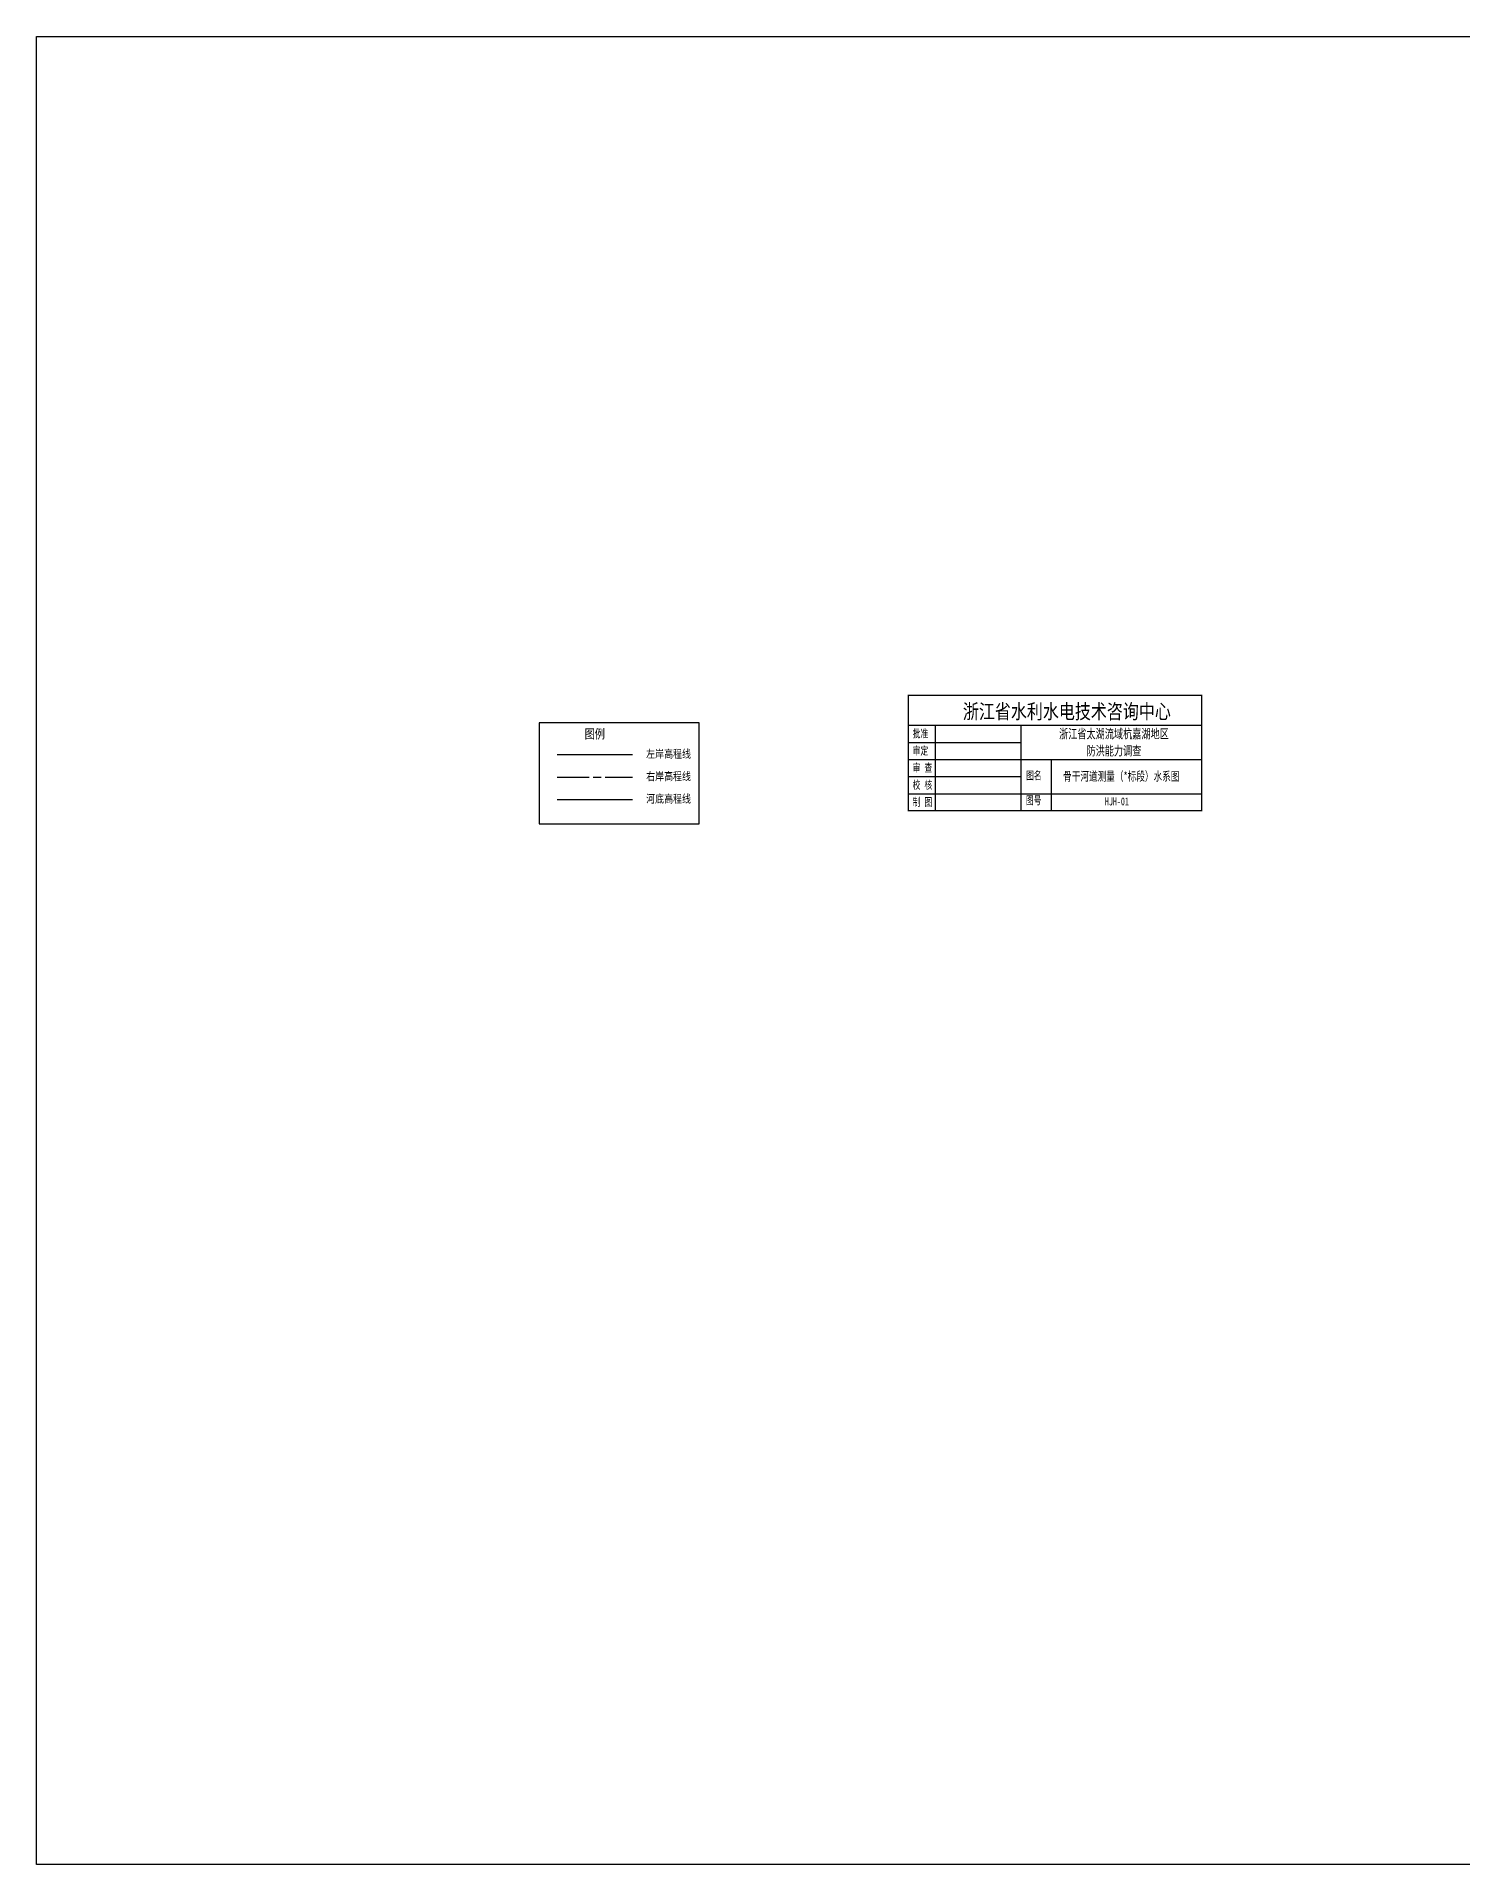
# Model space of a CAD drawing. Extents: x 529382 to 535020, y 3419646 to 3423811.
# Drawn here: x 529382 to 529917, y 3423042 to 3423727 of the extents above; entities that cross this region are included whole.
import ezdxf
from ezdxf.enums import TextEntityAlignment as Align

# ---------------------------------------------------------------- set-up
doc = ezdxf.new("R2010")
doc.units = 0
doc.header["$LTSCALE"] = 0.5
doc.linetypes.add('ACAD_ISO08W100', pattern=[36, 24, -3, 6, -3])
doc.layers.get('0').update_dxf_attribs({"linetype": 'CONTINUOUS'})
for name, color, linetype, lineweight in [('00右岸断面线', 5, 'ACAD_ISO08W100', 30), ('00河底高程', 2, 'CONTINUOUS', 30), ('xxxx', 6, 'CONTINUOUS', 30)]:
    doc.layers.add(name, color=color, linetype=linetype, lineweight=lineweight)
for name, color, linetype in [('tab', 9, 'CONTINUOUS'), ('TEXT', 7, 'CONTINUOUS'), ('zdm1', 2, 'CONTINUOUS')]:
    doc.layers.add(name, color=color, linetype=linetype)
doc.styles.add('HZ', font='fangsong_GB2312.ttf', dxfattribs={"width": 0.8})
doc.styles.add('tk2', font='fangsong_GB2312.ttf', dxfattribs={"width": 0.8})

msp = doc.modelspace()

# ---------------------------------------------------------------- linework, layer by layer
at = {"linetype": 'Continuous'}
msp.add_lwpolyline([(529381.84, 3423727.4), (530696.82, 3423727.4), (530696.82, 3423041.99), (529381.84, 3423041.99)], close=True, dxfattribs=at)
at = {"lineweight": 100, "const_width": 0.5}
msp.add_lwpolyline([(529818.8, 3423480.36), (529708.8, 3423480.36), (529708.8, 3423437.08), (529818.8, 3423437.08), (529818.8, 3423480.36)], dxfattribs=at)
at = {"linetype": 'Continuous'}
msp.add_lwpolyline([(529630.34, 3423432.18), (529630.34, 3423470.03), (529570.4, 3423470.03)], dxfattribs=at)
at = {"linetype": 'Continuous', "flags": 128}
for points in [[(529570.4, 3423470.03), (529570.4, 3423432.18)], [(529570.4, 3423432.18), (529630.34, 3423432.18)]]:
    msp.add_lwpolyline(points, dxfattribs=at)
at = {"layer": '00右岸断面线', "color": 5, "lineweight": 30}
msp.add_line((529577.13, 3423449.73), (529605.41, 3423449.73), dxfattribs=at)
at = {"layer": '00河底高程', "color": 2, "lineweight": 30}
msp.add_line((529577.13, 3423441.31), (529605.41, 3423441.31), dxfattribs=at)
at = {"layer": 'TEXT', "color": 0}
for p, q in [((529708.8, 3423469.16, 0), (529818.8, 3423469.16, 0)), ((529718.89, 3423469.16, 0), (529718.89, 3423443.49, 0)), ((529750.97, 3423469.16, 0), (529750.97, 3423443.49, 0)), ((529708.8, 3423462.74, 0), (529750.97, 3423462.74, 0)), ((529708.8, 3423456.33, 0), (529750.97, 3423456.33, 0)), ((529750.97, 3423456.33, 0), (529818.8, 3423456.33, 0)), ((529762.46, 3423456.33, 0), (529762.46, 3423437.08, 0)), ((529708.8, 3423449.91, 0), (529750.97, 3423449.91, 0)), ((529708.8, 3423443.49, 0), (529818.8, 3423443.49, 0)), ((529718.89, 3423443.49, 0), (529718.89, 3423437.08, 0)), ((529750.97, 3423443.49, 0), (529750.97, 3423437.08, 0))]:
    msp.add_line(p, q, dxfattribs=at)
at = {"layer": 'xxxx', "color": 6, "lineweight": 30}
msp.add_line((529577.13, 3423458.15), (529605.41, 3423458.15), dxfattribs=at)

# ---------------------------------------------------------------- texts
at = {"layer": 'tab', "color": 0, "style": 'HZ', "width": 0.8}
msp.add_text('图例', height=3.5, dxfattribs=at).set_placement((529591.22, 3423465.97), align=Align.MIDDLE)
at = {"layer": 'TEXT', "color": 7, "ltscale": 8, "style": 'tk2'}
for tag, p, s, height, width in [('浙江省水利水电技术咨询中心', (529729.27, 3423471.59, 0), '浙江省水利水电技术咨询中心', 5.5, 0.8), ('批准', (529710.42, 3423464.53, 0), '批准', 3, 0.7), ('审定', (529710.42, 3423458.11, 0), '审定', 3, 0.7), ('审 查', (529710.42, 3423451.7, 0), '审 查', 3, 0.7), ('校 核', (529710.42, 3423445.28, 0), '校 核', 3, 0.7), ('图名', (529752.96, 3423448.82, 0), '审查', 3, 0.7), ('制 图', (529710.42, 3423438.86, 0), '制 图', 3, 0.7), ('图号', (529752.91, 3423439.49, 0), '图号', 3, 0.7)]:
    msp.add_attdef(tag, p, s, height=height, dxfattribs=dict(at, width=width))
at = {"layer": 'TEXT', "color": 0, "style": 'tk2', "width": 0.7}
for tag, text, height, p in [('浙江省太湖流域杭嘉湖地区', '浙江省太湖流域杭嘉湖地区', 3.5, (529785.95, 3423465.97, -206.67)), ('防洪能力调查', '防洪能力调查', 3.5, (529785.95, 3423459.58, -206.67)), ('骨干河道测量（*标段）水系图', '骨干河道测量（*标段）水系图', 3.3, (529788.7, 3423450.01, -206.67)), ('HJH-01', 'HJH-01', 3, (529787.07, 3423440.61, -206.67))]:
    msp.add_attdef(tag, text=text, height=height, dxfattribs=at).set_placement(p, align=Align.MIDDLE_CENTER)
at = {"layer": 'zdm1', "linetype": 'Continuous', "style": 'HZ', "width": 0.8}
for s, p in [('左岸高程线', (529618.89, 3423458.51)), ('右岸高程线', (529618.89, 3423450.09)), ('河底高程线', (529618.89, 3423441.67))]:
    msp.add_text(s, height=3, dxfattribs=at).set_placement(p, align=Align.MIDDLE)

doc.saveas('drawing.dxf')
